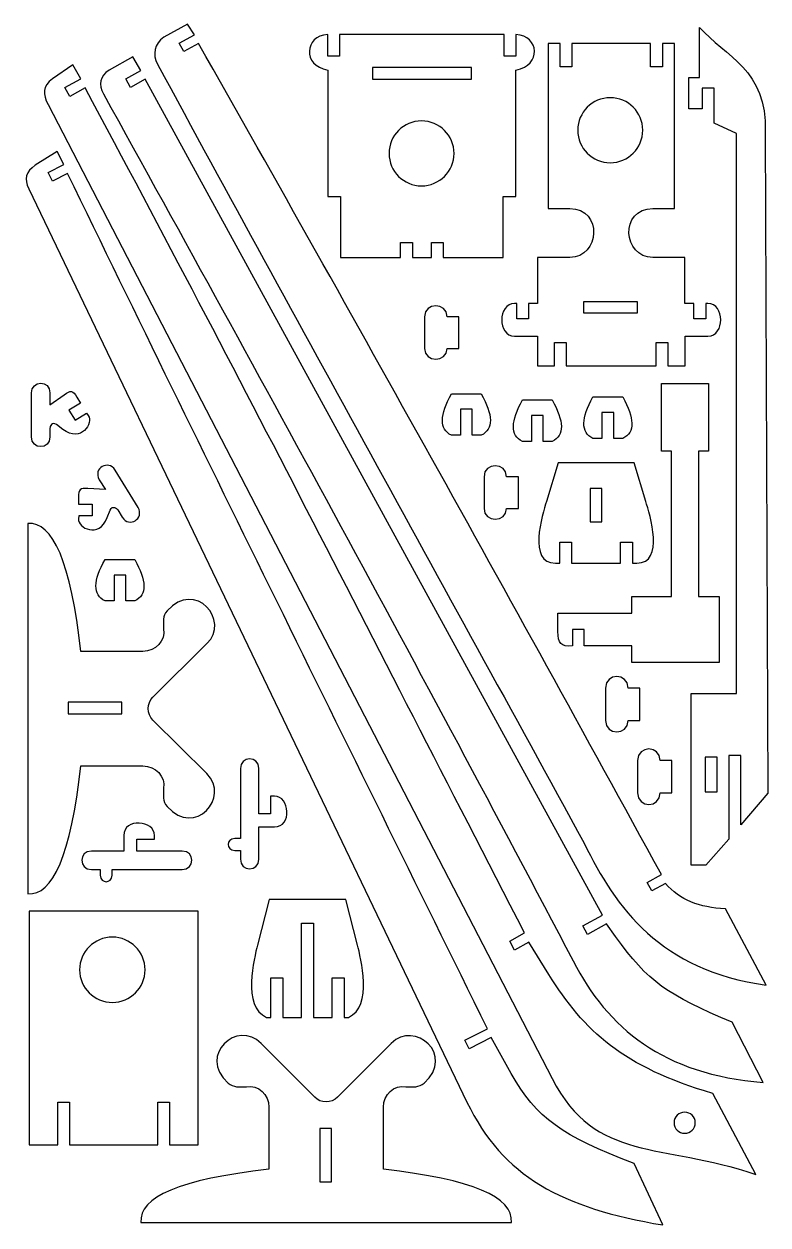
# Model space of a CAD drawing. Header units: centimetres. Extents: x -1670 to 781, y 182 to 1564.
# Drawn here: x -1613 to -1045, y 643 to 1561 of the extents above; entities that cross this region are included whole.
import ezdxf

# ---------------------------------------------------------------- set-up
doc = ezdxf.new("R2010")
doc.units = ezdxf.units.CM
doc.header["$MEASUREMENT"] = 0
doc.layers.add('Camada 1', color=3, linetype='Continuous')

msp = doc.modelspace()

# ---------------------------------------------------------------- linework, layer by layer
at = {"layer": 'Camada 1', "lineweight": 25}
for points, knots in [([(-1482.82, 1552.87), (-1482.82, 1552.87), (-1494.45, 1546.43), (-1494.45, 1546.43), (-1494.45, 1546.43), (-1494.45, 1546.43), (-1490.88, 1539.98), (-1490.88, 1539.98), (-1490.88, 1539.98), (-1490.88, 1539.98), (-1479.65, 1546.19), (-1479.65, 1546.19), (-1479.65, 1546.19), (-1360.08, 1335.2), (-1242.51, 1123.41), (-1126.21, 911.06), (-1126.21, 911.06), (-1126.21, 911.06), (-1137.03, 905.06), (-1137.03, 905.06), (-1137.03, 905.06), (-1137.03, 905.06), (-1133.46, 898.61), (-1133.46, 898.61), (-1133.46, 898.61), (-1133.46, 898.61), (-1123.12, 904.33), (-1123.12, 904.33), (-1123.12, 904.33), (-1112.21, 891.45), (-1097.46, 885.96), (-1077.24, 884.8), (-1077.24, 884.8), (-1077.24, 884.8), (-1046.2, 826.52), (-1046.2, 826.52), (-1046.2, 826.52), (-1127.18, 837.88), (-1160.61, 885.25), (-1185.21, 934.99), (-1185.21, 934.99), (-1293.96, 1134.1), (-1403.05, 1330.89), (-1511.02, 1530.35), (-1511.02, 1530.35), (-1514.97, 1537.65), (-1513.45, 1545.77), (-1506.28, 1550.9), (-1506.28, 1550.9), (-1506.28, 1550.9), (-1488.06, 1561.03), (-1488.06, 1561.03), (-1488.06, 1561.03), (-1488.06, 1561.03), (-1482.82, 1552.87), (-1482.82, 1552.87)], [0, 0, 0, 0, 0.066667, 0.066667, 0.066667, 0.066667, 0.133333, 0.133333, 0.133333, 0.133333, 0.2, 0.2, 0.2, 0.2, 0.266667, 0.266667, 0.266667, 0.266667, 0.333333, 0.333333, 0.333333, 0.333333, 0.4, 0.4, 0.4, 0.4, 0.466667, 0.466667, 0.466667, 0.466667, 0.533333, 0.533333, 0.533333, 0.533333, 0.6, 0.6, 0.6, 0.6, 0.666667, 0.666667, 0.666667, 0.666667, 0.733333, 0.733333, 0.733333, 0.733333, 0.8, 0.8, 0.8, 0.8, 0.866667, 0.866667, 0.866667, 0.866667, 1, 1, 1, 1]), ([(-1316.35, 1382.61), (-1316.35, 1382.61), (-1316.35, 1394.06), (-1316.35, 1394.06), (-1316.35, 1394.06), (-1316.35, 1394.06), (-1325.34, 1394.06), (-1325.34, 1394.06), (-1325.34, 1394.06), (-1325.34, 1394.06), (-1325.34, 1382.61), (-1325.34, 1382.61), (-1325.34, 1382.61), (-1325.34, 1382.61), (-1371.32, 1382.61), (-1371.32, 1382.61), (-1371.32, 1382.61), (-1371.32, 1382.61), (-1371.32, 1429.14), (-1371.32, 1429.14), (-1371.32, 1429.14), (-1371.32, 1429.14), (-1380.99, 1429.14), (-1380.99, 1429.14), (-1380.99, 1429.14), (-1380.99, 1429.14), (-1380.99, 1525.87), (-1380.99, 1525.87), (-1380.99, 1525.87), (-1400.65, 1529.4), (-1398.83, 1552.06), (-1380.99, 1552.94), (-1380.99, 1552.94), (-1380.99, 1552.94), (-1380.99, 1536.4), (-1380.99, 1536.4), (-1380.99, 1536.4), (-1380.99, 1536.4), (-1372, 1536.4), (-1372, 1536.4), (-1372, 1536.4), (-1372, 1536.4), (-1372, 1552.94), (-1372, 1552.94), (-1372, 1552.94), (-1372, 1552.94), (-1310.09, 1552.94), (-1310.09, 1552.94), (-1310.09, 1552.94), (-1310.09, 1552.94), (-1309.12, 1552.94), (-1309.12, 1552.94), (-1309.12, 1552.94), (-1309.12, 1552.94), (-1246.25, 1552.94), (-1246.25, 1552.94), (-1246.25, 1552.94), (-1246.25, 1552.94), (-1246.25, 1536.4), (-1246.25, 1536.4), (-1246.25, 1536.4), (-1246.25, 1536.4), (-1237.26, 1536.4), (-1237.26, 1536.4), (-1237.26, 1536.4), (-1237.26, 1536.4), (-1237.26, 1552.94), (-1237.26, 1552.94), (-1237.26, 1552.94), (-1219.42, 1552.06), (-1217.6, 1529.41), (-1237.26, 1525.88), (-1237.26, 1525.88), (-1237.26, 1525.88), (-1237.26, 1429.14), (-1237.26, 1429.14), (-1237.26, 1429.14), (-1237.26, 1429.14), (-1246.93, 1429.14), (-1246.93, 1429.14), (-1246.93, 1429.14), (-1246.93, 1429.14), (-1246.93, 1382.61), (-1246.93, 1382.61), (-1246.93, 1382.61), (-1246.93, 1382.61), (-1292.9, 1382.61), (-1292.9, 1382.61), (-1292.9, 1382.61), (-1292.9, 1382.61), (-1292.9, 1394.06), (-1292.9, 1394.06), (-1292.9, 1394.06), (-1292.9, 1394.06), (-1301.9, 1394.06), (-1301.9, 1394.06), (-1301.9, 1394.06), (-1301.9, 1394.06), (-1301.9, 1382.61), (-1301.9, 1382.61), (-1301.9, 1382.61), (-1301.9, 1382.61), (-1316.35, 1382.61), (-1316.35, 1382.61)], [0, 0, 0, 0, 0.037037, 0.037037, 0.037037, 0.037037, 0.074074, 0.074074, 0.074074, 0.074074, 0.111111, 0.111111, 0.111111, 0.111111, 0.148148, 0.148148, 0.148148, 0.148148, 0.185185, 0.185185, 0.185185, 0.185185, 0.222222, 0.222222, 0.222222, 0.222222, 0.259259, 0.259259, 0.259259, 0.259259, 0.296296, 0.296296, 0.296296, 0.296296, 0.333333, 0.333333, 0.333333, 0.333333, 0.37037, 0.37037, 0.37037, 0.37037, 0.407407, 0.407407, 0.407407, 0.407407, 0.444444, 0.444444, 0.444444, 0.444444, 0.481481, 0.481481, 0.481481, 0.481481, 0.518519, 0.518519, 0.518519, 0.518519, 0.555556, 0.555556, 0.555556, 0.555556, 0.592593, 0.592593, 0.592593, 0.592593, 0.62963, 0.62963, 0.62963, 0.62963, 0.666667, 0.666667, 0.666667, 0.666667, 0.703704, 0.703704, 0.703704, 0.703704, 0.740741, 0.740741, 0.740741, 0.740741, 0.777778, 0.777778, 0.777778, 0.777778, 0.814815, 0.814815, 0.814815, 0.814815, 0.851852, 0.851852, 0.851852, 0.851852, 0.888889, 0.888889, 0.888889, 0.888889, 0.925926, 0.925926, 0.925926, 0.925926, 1, 1, 1, 1]), ([(-1097.1, 1558.46), (-1097.1, 1558.46), (-1097.1, 1520.06), (-1097.1, 1520.06), (-1097.1, 1520.06), (-1097.1, 1520.06), (-1105.37, 1520.06), (-1105.37, 1520.06), (-1105.37, 1520.06), (-1105.37, 1520.06), (-1105.37, 1496.32), (-1105.37, 1496.32), (-1105.37, 1496.32), (-1105.37, 1496.32), (-1095.04, 1496.32), (-1095.04, 1496.32), (-1095.04, 1496.32), (-1095.04, 1496.32), (-1095.04, 1512.08), (-1095.04, 1512.08), (-1095.04, 1512.08), (-1095.04, 1512.08), (-1086.04, 1512.08), (-1086.04, 1512.08), (-1086.04, 1512.08), (-1086.04, 1512.08), (-1086.04, 1485.19), (-1086.04, 1485.19), (-1086.04, 1485.19), (-1086.04, 1485.19), (-1068.93, 1477.45), (-1068.93, 1477.45), (-1068.93, 1477.45), (-1068.93, 1477.45), (-1068.93, 1049.42), (-1068.93, 1049.42), (-1068.93, 1049.42), (-1068.93, 1049.42), (-1103.5, 1049.42), (-1103.5, 1049.42), (-1103.5, 1049.42), (-1103.5, 1049.42), (-1103.5, 918.28), (-1103.5, 918.28), (-1103.5, 918.28), (-1103.5, 918.28), (-1092.26, 918.28), (-1092.26, 918.28), (-1092.26, 918.28), (-1092.26, 918.28), (-1074.65, 938.1), (-1074.65, 938.1), (-1074.65, 938.1), (-1074.65, 938.1), (-1074.65, 1001.98), (-1074.65, 1001.98), (-1074.65, 1001.98), (-1074.65, 1001.98), (-1065.65, 1001.98), (-1065.65, 1001.98), (-1065.65, 1001.98), (-1065.65, 1001.98), (-1065.65, 949.18), (-1065.65, 949.18), (-1065.65, 949.18), (-1065.65, 949.18), (-1044.88, 973.31), (-1044.88, 973.31), (-1044.88, 973.31), (-1044.88, 973.31), (-1046.96, 1478.57), (-1046.96, 1478.57), (-1046.96, 1478.57), (-1044.85, 1525.83), (-1077.8, 1536.59), (-1097.1, 1558.46)], [0, 0, 0, 0, 0.05, 0.05, 0.05, 0.05, 0.1, 0.1, 0.1, 0.1, 0.15, 0.15, 0.15, 0.15, 0.2, 0.2, 0.2, 0.2, 0.25, 0.25, 0.25, 0.25, 0.3, 0.3, 0.3, 0.3, 0.35, 0.35, 0.35, 0.35, 0.4, 0.4, 0.4, 0.4, 0.45, 0.45, 0.45, 0.45, 0.5, 0.5, 0.5, 0.5, 0.55, 0.55, 0.55, 0.55, 0.6, 0.6, 0.6, 0.6, 0.65, 0.65, 0.65, 0.65, 0.7, 0.7, 0.7, 0.7, 0.75, 0.75, 0.75, 0.75, 0.8, 0.8, 0.8, 0.8, 0.85, 0.85, 0.85, 0.85, 0.9, 0.9, 0.9, 0.9, 1, 1, 1, 1]), ([(-1134.42, 1546.16), (-1134.42, 1546.16), (-1134.42, 1528.4), (-1134.42, 1528.4), (-1134.42, 1528.4), (-1134.42, 1528.4), (-1125.42, 1528.4), (-1125.42, 1528.4), (-1125.42, 1528.4), (-1125.42, 1528.4), (-1125.42, 1546.16), (-1125.42, 1546.16), (-1125.42, 1546.16), (-1125.42, 1546.16), (-1116.19, 1546.16), (-1116.19, 1546.16), (-1116.19, 1546.16), (-1116.19, 1546.16), (-1116.19, 1420.06), (-1116.19, 1420.06), (-1116.19, 1420.06), (-1116.19, 1420.06), (-1132.75, 1420.06), (-1132.75, 1420.06), (-1132.75, 1420.06), (-1158.28, 1420.06), (-1155.91, 1382.6), (-1132.75, 1382.6), (-1132.75, 1382.6), (-1132.75, 1382.6), (-1108.28, 1382.6), (-1108.28, 1382.6), (-1108.28, 1382.6), (-1108.28, 1382.6), (-1108.28, 1347.51), (-1108.28, 1347.51), (-1108.28, 1347.51), (-1108.28, 1347.51), (-1101.37, 1347.51), (-1101.37, 1347.51), (-1101.37, 1347.51), (-1101.37, 1347.51), (-1101.37, 1335.62), (-1101.37, 1335.62), (-1101.37, 1335.62), (-1101.37, 1335.62), (-1092.38, 1335.62), (-1092.38, 1335.62), (-1092.38, 1335.62), (-1092.38, 1335.62), (-1092.38, 1347.51), (-1092.38, 1347.51), (-1092.38, 1347.51), (-1092.38, 1347.51), (-1090.64, 1347.51), (-1090.64, 1347.51), (-1090.64, 1347.51), (-1077.81, 1347.51), (-1077.48, 1322.54), (-1090.64, 1322.54), (-1090.64, 1322.54), (-1090.64, 1322.54), (-1108.12, 1322.54), (-1108.12, 1322.54), (-1108.12, 1322.54), (-1108.12, 1322.54), (-1108.12, 1299.89), (-1108.12, 1299.89), (-1108.12, 1299.89), (-1108.12, 1299.89), (-1121.19, 1299.89), (-1121.19, 1299.89), (-1121.19, 1299.89), (-1121.19, 1299.89), (-1121.19, 1317.65), (-1121.19, 1317.65), (-1121.19, 1317.65), (-1121.19, 1317.65), (-1130.19, 1317.65), (-1130.19, 1317.65), (-1130.19, 1317.65), (-1130.19, 1317.65), (-1130.19, 1299.89), (-1130.19, 1299.89), (-1130.19, 1299.89), (-1130.19, 1299.89), (-1198.82, 1299.89), (-1198.82, 1299.89), (-1198.82, 1299.89), (-1198.82, 1299.89), (-1198.82, 1317.65), (-1198.82, 1317.65), (-1198.82, 1317.65), (-1198.82, 1317.65), (-1207.82, 1317.65), (-1207.82, 1317.65), (-1207.82, 1317.65), (-1207.82, 1317.65), (-1207.82, 1299.89), (-1207.82, 1299.89), (-1207.82, 1299.89), (-1207.82, 1299.89), (-1220.88, 1299.89), (-1220.88, 1299.89), (-1220.88, 1299.89), (-1220.88, 1299.89), (-1220.88, 1322.54), (-1220.88, 1322.54), (-1220.88, 1322.54), (-1220.88, 1322.54), (-1238.37, 1322.54), (-1238.37, 1322.54), (-1238.37, 1322.54), (-1251.53, 1322.54), (-1251.2, 1347.51), (-1238.37, 1347.51), (-1238.37, 1347.51), (-1238.37, 1347.51), (-1236.63, 1347.51), (-1236.63, 1347.51), (-1236.63, 1347.51), (-1236.63, 1347.51), (-1236.63, 1335.62), (-1236.63, 1335.62), (-1236.63, 1335.62), (-1236.63, 1335.62), (-1227.63, 1335.62), (-1227.63, 1335.62), (-1227.63, 1335.62), (-1227.63, 1335.62), (-1227.63, 1347.51), (-1227.63, 1347.51), (-1227.63, 1347.51), (-1227.63, 1347.51), (-1220.72, 1347.51), (-1220.72, 1347.51), (-1220.72, 1347.51), (-1220.72, 1347.51), (-1220.72, 1382.6), (-1220.72, 1382.6), (-1220.72, 1382.6), (-1220.72, 1382.6), (-1196.26, 1382.6), (-1196.26, 1382.6), (-1196.26, 1382.6), (-1173.09, 1382.6), (-1170.72, 1420.06), (-1196.26, 1420.06), (-1196.26, 1420.06), (-1196.26, 1420.06), (-1212.81, 1420.06), (-1212.81, 1420.06), (-1212.81, 1420.06), (-1212.81, 1420.06), (-1212.81, 1546.16), (-1212.81, 1546.16), (-1212.81, 1546.16), (-1212.81, 1546.16), (-1203.58, 1546.16), (-1203.58, 1546.16), (-1203.58, 1546.16), (-1203.58, 1546.16), (-1203.58, 1528.4), (-1203.58, 1528.4), (-1203.58, 1528.4), (-1203.58, 1528.4), (-1194.59, 1528.4), (-1194.59, 1528.4), (-1194.59, 1528.4), (-1194.59, 1528.4), (-1194.59, 1546.16), (-1194.59, 1546.16), (-1194.59, 1546.16), (-1194.59, 1546.16), (-1134.42, 1546.16), (-1134.42, 1546.16)], [0, 0, 0, 0, 0.022222, 0.022222, 0.022222, 0.022222, 0.044444, 0.044444, 0.044444, 0.044444, 0.066667, 0.066667, 0.066667, 0.066667, 0.088889, 0.088889, 0.088889, 0.088889, 0.111111, 0.111111, 0.111111, 0.111111, 0.133333, 0.133333, 0.133333, 0.133333, 0.155556, 0.155556, 0.155556, 0.155556, 0.177778, 0.177778, 0.177778, 0.177778, 0.2, 0.2, 0.2, 0.2, 0.222222, 0.222222, 0.222222, 0.222222, 0.244444, 0.244444, 0.244444, 0.244444, 0.266667, 0.266667, 0.266667, 0.266667, 0.288889, 0.288889, 0.288889, 0.288889, 0.311111, 0.311111, 0.311111, 0.311111, 0.333333, 0.333333, 0.333333, 0.333333, 0.355556, 0.355556, 0.355556, 0.355556, 0.377778, 0.377778, 0.377778, 0.377778, 0.4, 0.4, 0.4, 0.4, 0.422222, 0.422222, 0.422222, 0.422222, 0.444444, 0.444444, 0.444444, 0.444444, 0.466667, 0.466667, 0.466667, 0.466667, 0.488889, 0.488889, 0.488889, 0.488889, 0.511111, 0.511111, 0.511111, 0.511111, 0.533333, 0.533333, 0.533333, 0.533333, 0.555556, 0.555556, 0.555556, 0.555556, 0.577778, 0.577778, 0.577778, 0.577778, 0.6, 0.6, 0.6, 0.6, 0.622222, 0.622222, 0.622222, 0.622222, 0.644444, 0.644444, 0.644444, 0.644444, 0.666667, 0.666667, 0.666667, 0.666667, 0.688889, 0.688889, 0.688889, 0.688889, 0.711111, 0.711111, 0.711111, 0.711111, 0.733333, 0.733333, 0.733333, 0.733333, 0.755556, 0.755556, 0.755556, 0.755556, 0.777778, 0.777778, 0.777778, 0.777778, 0.8, 0.8, 0.8, 0.8, 0.822222, 0.822222, 0.822222, 0.822222, 0.844444, 0.844444, 0.844444, 0.844444, 0.866667, 0.866667, 0.866667, 0.866667, 0.888889, 0.888889, 0.888889, 0.888889, 0.911111, 0.911111, 0.911111, 0.911111, 0.933333, 0.933333, 0.933333, 0.933333, 0.955556, 0.955556, 0.955556, 0.955556, 1, 1, 1, 1]), ([(-1523.63, 1525.5), (-1523.63, 1525.5), (-1535.26, 1519.05), (-1535.26, 1519.05), (-1535.26, 1519.05), (-1535.26, 1519.05), (-1531.69, 1512.6), (-1531.69, 1512.6), (-1531.69, 1512.6), (-1531.69, 1512.6), (-1520.47, 1518.82), (-1520.47, 1518.82), (-1520.47, 1518.82), (-1520.47, 1518.82), (-1171.16, 880.11), (-1171.16, 880.11), (-1171.16, 880.11), (-1171.16, 880.11), (-1186.16, 871.79), (-1186.16, 871.79), (-1186.16, 871.79), (-1186.16, 871.79), (-1182.59, 865.34), (-1182.59, 865.34), (-1182.59, 865.34), (-1182.59, 865.34), (-1168.07, 873.38), (-1168.07, 873.38), (-1168.07, 873.38), (-1168.07, 873.38), (-1161.29, 863.79), (-1161.29, 863.79), (-1161.29, 863.79), (-1136.61, 828.92), (-1120.97, 818.78), (-1072.19, 798.18), (-1072.19, 798.18), (-1072.19, 798.18), (-1048.56, 752.16), (-1048.56, 752.16), (-1048.56, 752.16), (-1124.61, 758.32), (-1167.38, 793.62), (-1193.65, 845.12), (-1193.65, 845.12), (-1310.26, 1067.15), (-1430.53, 1287.7), (-1552.31, 1507.66), (-1552.31, 1507.66), (-1556.34, 1514.92), (-1555.16, 1520.72), (-1548, 1525.85), (-1548, 1525.85), (-1548, 1525.85), (-1529.78, 1535.99), (-1529.78, 1535.99), (-1529.78, 1535.99), (-1529.78, 1535.99), (-1523.63, 1525.5), (-1523.63, 1525.5)], [0, 0, 0, 0, 0.0625, 0.0625, 0.0625, 0.0625, 0.125, 0.125, 0.125, 0.125, 0.1875, 0.1875, 0.1875, 0.1875, 0.25, 0.25, 0.25, 0.25, 0.3125, 0.3125, 0.3125, 0.3125, 0.375, 0.375, 0.375, 0.375, 0.4375, 0.4375, 0.4375, 0.4375, 0.5, 0.5, 0.5, 0.5, 0.5625, 0.5625, 0.5625, 0.5625, 0.625, 0.625, 0.625, 0.625, 0.6875, 0.6875, 0.6875, 0.6875, 0.75, 0.75, 0.75, 0.75, 0.8125, 0.8125, 0.8125, 0.8125, 0.875, 0.875, 0.875, 0.875, 1, 1, 1, 1]), ([(-1569.64, 1519.18), (-1569.64, 1519.18), (-1581.81, 1512.48), (-1581.81, 1512.48), (-1581.81, 1512.48), (-1581.81, 1512.48), (-1578.06, 1505.67), (-1578.06, 1505.67), (-1578.06, 1505.67), (-1578.06, 1505.67), (-1566.32, 1512.14), (-1566.32, 1512.14), (-1566.32, 1512.14), (-1445.33, 1287.14), (-1347.99, 1093.76), (-1230.68, 866.43), (-1230.68, 866.43), (-1230.68, 866.43), (-1242.02, 860.19), (-1242.02, 860.19), (-1242.02, 860.19), (-1242.02, 860.19), (-1238.27, 853.38), (-1238.27, 853.38), (-1238.27, 853.38), (-1238.27, 853.38), (-1227.45, 859.34), (-1227.45, 859.34), (-1227.45, 859.34), (-1227.45, 859.34), (-1212.15, 834.66), (-1212.15, 834.66), (-1212.15, 834.66), (-1185.25, 791.25), (-1155.58, 764.03), (-1087.03, 743.78), (-1087.03, 743.78), (-1087.03, 743.78), (-1054.17, 681.97), (-1054.17, 681.97), (-1054.17, 681.97), (-1126.8, 706.69), (-1176.26, 690.54), (-1209.65, 755.1), (-1209.65, 755.1), (-1209.65, 755.1), (-1594.58, 1499.43), (-1594.58, 1499.43), (-1594.58, 1499.43), (-1598.6, 1507.2), (-1598.84, 1513.69), (-1591.28, 1519.07), (-1591.28, 1519.07), (-1591.28, 1519.07), (-1575.66, 1529.82), (-1575.66, 1529.82), (-1575.66, 1529.82), (-1575.66, 1529.82), (-1569.64, 1519.18), (-1569.64, 1519.18)], [0, 0, 0, 0, 0.0625, 0.0625, 0.0625, 0.0625, 0.125, 0.125, 0.125, 0.125, 0.1875, 0.1875, 0.1875, 0.1875, 0.25, 0.25, 0.25, 0.25, 0.3125, 0.3125, 0.3125, 0.3125, 0.375, 0.375, 0.375, 0.375, 0.4375, 0.4375, 0.4375, 0.4375, 0.5, 0.5, 0.5, 0.5, 0.5625, 0.5625, 0.5625, 0.5625, 0.625, 0.625, 0.625, 0.625, 0.6875, 0.6875, 0.6875, 0.6875, 0.75, 0.75, 0.75, 0.75, 0.8125, 0.8125, 0.8125, 0.8125, 0.875, 0.875, 0.875, 0.875, 1, 1, 1, 1]), ([(-1346.9, 1518.77), (-1346.9, 1518.77), (-1346.9, 1527.76), (-1346.9, 1527.76), (-1346.9, 1527.76), (-1346.9, 1527.76), (-1271.35, 1527.76), (-1271.35, 1527.76), (-1271.35, 1527.76), (-1271.35, 1527.76), (-1271.35, 1518.77), (-1271.35, 1518.77), (-1271.35, 1518.77), (-1271.35, 1518.77), (-1346.9, 1518.77), (-1346.9, 1518.77)], [0, 0, 0, 0, 0.2, 0.2, 0.2, 0.2, 0.4, 0.4, 0.4, 0.4, 0.6, 0.6, 0.6, 0.6, 1, 1, 1, 1]), ([(-1165.26, 1504.7), (-1151.56, 1504.7), (-1140.45, 1493.59), (-1140.45, 1479.89), (-1140.45, 1479.89), (-1140.45, 1466.18), (-1151.56, 1455.07), (-1165.26, 1455.07), (-1165.26, 1455.07), (-1178.97, 1455.07), (-1190.08, 1466.18), (-1190.08, 1479.89), (-1190.08, 1479.89), (-1190.08, 1493.59), (-1178.97, 1504.7), (-1165.26, 1504.7)], [0, 0, 0, 0, 0.2, 0.2, 0.2, 0.2, 0.4, 0.4, 0.4, 0.4, 0.6, 0.6, 0.6, 0.6, 1, 1, 1, 1]), ([(-1309.4, 1486.99), (-1295.7, 1486.99), (-1284.59, 1475.88), (-1284.59, 1462.17), (-1284.59, 1462.17), (-1284.59, 1448.46), (-1295.7, 1437.35), (-1309.4, 1437.35), (-1309.4, 1437.35), (-1323.11, 1437.35), (-1334.22, 1448.46), (-1334.22, 1462.17), (-1334.22, 1462.17), (-1334.22, 1475.88), (-1323.11, 1486.99), (-1309.4, 1486.99)], [0, 0, 0, 0, 0.2, 0.2, 0.2, 0.2, 0.4, 0.4, 0.4, 0.4, 0.6, 0.6, 0.6, 0.6, 1, 1, 1, 1]), ([(-1582.55, 1453.65), (-1582.55, 1453.65), (-1594.41, 1447.65), (-1594.41, 1447.65), (-1594.41, 1447.65), (-1594.41, 1447.65), (-1591.08, 1441.06), (-1591.08, 1441.06), (-1591.08, 1441.06), (-1591.08, 1441.06), (-1579.63, 1446.86), (-1579.63, 1446.86), (-1579.63, 1446.86), (-1473.97, 1228.69), (-1366.27, 1011.04), (-1259.11, 793.26), (-1259.11, 793.26), (-1259.11, 793.26), (-1276.29, 784.57), (-1276.29, 784.57), (-1276.29, 784.57), (-1276.29, 784.57), (-1272.96, 777.98), (-1272.96, 777.98), (-1272.96, 777.98), (-1272.96, 777.98), (-1256.28, 786.43), (-1256.28, 786.43), (-1256.28, 786.43), (-1256.28, 786.43), (-1240.84, 758.95), (-1240.84, 758.95), (-1240.84, 758.95), (-1221.64, 724.77), (-1202.29, 711.42), (-1146.9, 690.14), (-1146.9, 690.14), (-1146.9, 690.14), (-1125.01, 643.27), (-1125.01, 643.27), (-1125.01, 643.27), (-1202.57, 656.31), (-1247.25, 680.02), (-1274.69, 737.25), (-1274.69, 737.25), (-1274.69, 737.25), (-1609.32, 1435.09), (-1609.32, 1435.09), (-1609.32, 1435.09), (-1612.92, 1442.58), (-1611.68, 1448.25), (-1604.33, 1453.1), (-1604.33, 1453.1), (-1604.33, 1453.1), (-1587.58, 1463.59), (-1587.58, 1463.59), (-1587.58, 1463.59), (-1587.58, 1463.59), (-1582.55, 1453.65), (-1582.55, 1453.65)], [0, 0, 0, 0, 0.0625, 0.0625, 0.0625, 0.0625, 0.125, 0.125, 0.125, 0.125, 0.1875, 0.1875, 0.1875, 0.1875, 0.25, 0.25, 0.25, 0.25, 0.3125, 0.3125, 0.3125, 0.3125, 0.375, 0.375, 0.375, 0.375, 0.4375, 0.4375, 0.4375, 0.4375, 0.5, 0.5, 0.5, 0.5, 0.5625, 0.5625, 0.5625, 0.5625, 0.625, 0.625, 0.625, 0.625, 0.6875, 0.6875, 0.6875, 0.6875, 0.75, 0.75, 0.75, 0.75, 0.8125, 0.8125, 0.8125, 0.8125, 0.875, 0.875, 0.875, 0.875, 1, 1, 1, 1]), ([(-1289.88, 1337.35), (-1289.88, 1337.35), (-1280.89, 1337.35), (-1280.89, 1337.35), (-1280.89, 1337.35), (-1280.89, 1337.35), (-1280.89, 1313.17), (-1280.89, 1313.17), (-1280.89, 1313.17), (-1280.89, 1313.17), (-1289.88, 1313.17), (-1289.88, 1313.17), (-1289.88, 1313.17), (-1289.88, 1302.04), (-1307.13, 1302.05), (-1307.13, 1313.17), (-1307.13, 1313.17), (-1307.13, 1313.17), (-1307.13, 1337.35), (-1307.13, 1337.35), (-1307.13, 1337.35), (-1307.13, 1348.47), (-1289.88, 1348.48), (-1289.88, 1337.35)], [0, 0, 0, 0, 0.142857, 0.142857, 0.142857, 0.142857, 0.285714, 0.285714, 0.285714, 0.285714, 0.428571, 0.428571, 0.428571, 0.428571, 0.571429, 0.571429, 0.571429, 0.571429, 0.714286, 0.714286, 0.714286, 0.714286, 1, 1, 1, 1]), ([(-1144.66, 1340.01), (-1144.66, 1340.01), (-1144.66, 1349.01), (-1144.66, 1349.01), (-1144.66, 1349.01), (-1144.66, 1349.01), (-1185.51, 1349.01), (-1185.51, 1349.01), (-1185.51, 1349.01), (-1185.51, 1349.01), (-1185.51, 1340.01), (-1185.51, 1340.01), (-1185.51, 1340.01), (-1185.51, 1340.01), (-1144.66, 1340.01), (-1144.66, 1340.01)], [0, 0, 0, 0, 0.2, 0.2, 0.2, 0.2, 0.4, 0.4, 0.4, 0.4, 0.6, 0.6, 0.6, 0.6, 1, 1, 1, 1]), ([(-1563.9, 1261.82), (-1563.9, 1261.82), (-1565.22, 1263.7), (-1565.22, 1263.7), (-1565.22, 1263.7), (-1565.22, 1263.7), (-1573.99, 1258.37), (-1573.99, 1258.37), (-1573.99, 1258.37), (-1573.99, 1258.37), (-1578.66, 1266.06), (-1578.66, 1266.06), (-1578.66, 1266.06), (-1578.66, 1266.06), (-1569.9, 1271.39), (-1569.9, 1271.39), (-1569.9, 1271.39), (-1569.9, 1271.39), (-1572.51, 1275.8), (-1572.51, 1275.8), (-1572.51, 1275.8), (-1575.8, 1281.36), (-1577.32, 1281.14), (-1582.16, 1277.77), (-1582.16, 1277.77), (-1582.16, 1277.77), (-1593.14, 1270.14), (-1593.14, 1270.14), (-1593.14, 1270.14), (-1593.14, 1270.14), (-1593.14, 1279.09), (-1593.14, 1279.09), (-1593.14, 1279.09), (-1593.14, 1289.09), (-1607.23, 1288.86), (-1607.23, 1279.09), (-1607.23, 1279.09), (-1607.23, 1279.09), (-1607.23, 1245.46), (-1607.23, 1245.46), (-1607.23, 1245.46), (-1607.23, 1235.7), (-1593.14, 1235.46), (-1593.14, 1245.46), (-1593.14, 1245.46), (-1593.14, 1245.46), (-1593.14, 1252.19), (-1593.14, 1252.19), (-1593.14, 1252.19), (-1593.14, 1253.35), (-1591.78, 1257.32), (-1588.09, 1254.94), (-1588.09, 1254.94), (-1588.09, 1254.94), (-1583.24, 1251.27), (-1583.24, 1251.27), (-1583.24, 1251.27), (-1569.11, 1240.56), (-1559.87, 1256.44), (-1563.9, 1261.82)], [0, 0, 0, 0, 0.0625, 0.0625, 0.0625, 0.0625, 0.125, 0.125, 0.125, 0.125, 0.1875, 0.1875, 0.1875, 0.1875, 0.25, 0.25, 0.25, 0.25, 0.3125, 0.3125, 0.3125, 0.3125, 0.375, 0.375, 0.375, 0.375, 0.4375, 0.4375, 0.4375, 0.4375, 0.5, 0.5, 0.5, 0.5, 0.5625, 0.5625, 0.5625, 0.5625, 0.625, 0.625, 0.625, 0.625, 0.6875, 0.6875, 0.6875, 0.6875, 0.75, 0.75, 0.75, 0.75, 0.8125, 0.8125, 0.8125, 0.8125, 0.875, 0.875, 0.875, 0.875, 1, 1, 1, 1]), ([(-1118.51, 1123.57), (-1118.51, 1123.57), (-1148.82, 1123.57), (-1148.82, 1123.57), (-1148.82, 1123.57), (-1148.82, 1123.57), (-1148.81, 1110.76), (-1148.81, 1110.76), (-1148.81, 1110.76), (-1148.81, 1110.76), (-1205.28, 1110.86), (-1205.28, 1110.86), (-1205.28, 1110.86), (-1205.28, 1110.86), (-1205.28, 1096.88), (-1205.28, 1096.88), (-1205.28, 1096.88), (-1205.28, 1087.92), (-1203.08, 1085.02), (-1194.15, 1085.76), (-1194.15, 1085.76), (-1194.15, 1085.76), (-1194.15, 1098.43), (-1194.15, 1098.43), (-1194.15, 1098.43), (-1194.15, 1098.43), (-1185.16, 1098.43), (-1185.16, 1098.43), (-1185.16, 1098.43), (-1185.16, 1098.43), (-1185.16, 1085.76), (-1185.16, 1085.76), (-1185.16, 1085.76), (-1185.16, 1085.76), (-1148.82, 1085.76), (-1148.82, 1085.76), (-1148.82, 1085.76), (-1148.82, 1085.76), (-1148.82, 1073.02), (-1148.82, 1073.02), (-1148.82, 1073.02), (-1148.82, 1073.02), (-1082.14, 1073.02), (-1082.14, 1073.02), (-1082.14, 1073.02), (-1082.14, 1073.02), (-1082.14, 1123.57), (-1082.14, 1123.57), (-1082.14, 1123.57), (-1082.14, 1123.57), (-1097.83, 1123.57), (-1097.83, 1123.57), (-1097.83, 1123.57), (-1097.83, 1123.57), (-1097.83, 1234.65), (-1097.83, 1234.65), (-1097.83, 1234.65), (-1097.83, 1234.65), (-1090.25, 1234.65), (-1090.25, 1234.65), (-1090.25, 1234.65), (-1090.25, 1234.65), (-1090.25, 1286.38), (-1090.25, 1286.38), (-1090.25, 1286.38), (-1090.25, 1286.38), (-1126.04, 1286.38), (-1126.04, 1286.38), (-1126.04, 1286.38), (-1126.04, 1286.38), (-1126.04, 1234.65), (-1126.04, 1234.65), (-1126.04, 1234.65), (-1126.04, 1234.65), (-1118.51, 1234.65), (-1118.51, 1234.65), (-1118.51, 1234.65), (-1118.51, 1234.65), (-1118.51, 1123.57), (-1118.51, 1123.57)], [0, 0, 0, 0, 0.047619, 0.047619, 0.047619, 0.047619, 0.095238, 0.095238, 0.095238, 0.095238, 0.142857, 0.142857, 0.142857, 0.142857, 0.190476, 0.190476, 0.190476, 0.190476, 0.238095, 0.238095, 0.238095, 0.238095, 0.285714, 0.285714, 0.285714, 0.285714, 0.333333, 0.333333, 0.333333, 0.333333, 0.380952, 0.380952, 0.380952, 0.380952, 0.428571, 0.428571, 0.428571, 0.428571, 0.47619, 0.47619, 0.47619, 0.47619, 0.52381, 0.52381, 0.52381, 0.52381, 0.571429, 0.571429, 0.571429, 0.571429, 0.619048, 0.619048, 0.619048, 0.619048, 0.666667, 0.666667, 0.666667, 0.666667, 0.714286, 0.714286, 0.714286, 0.714286, 0.761905, 0.761905, 0.761905, 0.761905, 0.809524, 0.809524, 0.809524, 0.809524, 0.857143, 0.857143, 0.857143, 0.857143, 0.904762, 0.904762, 0.904762, 0.904762, 1, 1, 1, 1]), ([(-1270.65, 1246.8), (-1270.65, 1246.8), (-1263.81, 1246.8), (-1263.81, 1246.8), (-1263.81, 1246.8), (-1254.14, 1251.34), (-1254.87, 1262.35), (-1263.81, 1278.47), (-1263.81, 1278.47), (-1263.81, 1278.47), (-1286.49, 1278.47), (-1286.49, 1278.47), (-1286.49, 1278.47), (-1295.43, 1262.35), (-1296.16, 1251.34), (-1286.49, 1246.8), (-1286.49, 1246.8), (-1286.49, 1246.8), (-1279.65, 1246.8), (-1279.65, 1246.8), (-1279.65, 1246.8), (-1279.65, 1246.8), (-1279.65, 1266.58), (-1279.65, 1266.58), (-1279.65, 1266.58), (-1279.65, 1266.58), (-1270.65, 1266.58), (-1270.65, 1266.58), (-1270.65, 1266.58), (-1270.65, 1266.58), (-1270.65, 1246.8), (-1270.65, 1246.8)], [0, 0, 0, 0, 0.111111, 0.111111, 0.111111, 0.111111, 0.222222, 0.222222, 0.222222, 0.222222, 0.333333, 0.333333, 0.333333, 0.333333, 0.444444, 0.444444, 0.444444, 0.444444, 0.555556, 0.555556, 0.555556, 0.555556, 0.666667, 0.666667, 0.666667, 0.666667, 0.777778, 0.777778, 0.777778, 0.777778, 1, 1, 1, 1]), ([(-1162.62, 1244.4), (-1162.62, 1244.4), (-1155.78, 1244.4), (-1155.78, 1244.4), (-1155.78, 1244.4), (-1146.1, 1248.94), (-1146.83, 1259.95), (-1155.78, 1276.07), (-1155.78, 1276.07), (-1155.78, 1276.07), (-1178.46, 1276.07), (-1178.46, 1276.07), (-1178.46, 1276.07), (-1187.4, 1259.95), (-1188.13, 1248.94), (-1178.46, 1244.4), (-1178.46, 1244.4), (-1178.46, 1244.4), (-1171.61, 1244.4), (-1171.61, 1244.4), (-1171.61, 1244.4), (-1171.61, 1244.4), (-1171.61, 1264.17), (-1171.61, 1264.17), (-1171.61, 1264.17), (-1171.61, 1264.17), (-1162.62, 1264.17), (-1162.62, 1264.17), (-1162.62, 1264.17), (-1162.62, 1264.17), (-1162.62, 1244.4), (-1162.62, 1244.4)], [0, 0, 0, 0, 0.111111, 0.111111, 0.111111, 0.111111, 0.222222, 0.222222, 0.222222, 0.222222, 0.333333, 0.333333, 0.333333, 0.333333, 0.444444, 0.444444, 0.444444, 0.444444, 0.555556, 0.555556, 0.555556, 0.555556, 0.666667, 0.666667, 0.666667, 0.666667, 0.777778, 0.777778, 0.777778, 0.777778, 1, 1, 1, 1]), ([(-1216.44, 1242.07), (-1216.44, 1242.07), (-1209.6, 1242.07), (-1209.6, 1242.07), (-1209.6, 1242.07), (-1199.93, 1246.61), (-1200.66, 1257.62), (-1209.6, 1273.74), (-1209.6, 1273.74), (-1209.6, 1273.74), (-1232.28, 1273.74), (-1232.28, 1273.74), (-1232.28, 1273.74), (-1241.22, 1257.62), (-1241.95, 1246.61), (-1232.28, 1242.07), (-1232.28, 1242.07), (-1232.28, 1242.07), (-1225.44, 1242.07), (-1225.44, 1242.07), (-1225.44, 1242.07), (-1225.44, 1242.07), (-1225.44, 1261.85), (-1225.44, 1261.85), (-1225.44, 1261.85), (-1225.44, 1261.85), (-1216.44, 1261.85), (-1216.44, 1261.85), (-1216.44, 1261.85), (-1216.44, 1261.85), (-1216.44, 1242.07), (-1216.44, 1242.07)], [0, 0, 0, 0, 0.111111, 0.111111, 0.111111, 0.111111, 0.222222, 0.222222, 0.222222, 0.222222, 0.333333, 0.333333, 0.333333, 0.333333, 0.444444, 0.444444, 0.444444, 0.444444, 0.555556, 0.555556, 0.555556, 0.555556, 0.666667, 0.666667, 0.666667, 0.666667, 0.777778, 0.777778, 0.777778, 0.777778, 1, 1, 1, 1]), ([(-1571.35, 1182.85), (-1571.35, 1182.85), (-1571.2, 1185.14), (-1571.2, 1185.14), (-1571.2, 1185.14), (-1571.2, 1185.14), (-1560.95, 1185.16), (-1560.95, 1185.16), (-1560.95, 1185.16), (-1560.95, 1185.16), (-1560.97, 1194.16), (-1560.97, 1194.16), (-1560.97, 1194.16), (-1560.97, 1194.16), (-1571.23, 1194.13), (-1571.23, 1194.13), (-1571.23, 1194.13), (-1571.23, 1194.13), (-1571.3, 1199.26), (-1571.3, 1199.26), (-1571.3, 1199.26), (-1571.39, 1205.72), (-1569.98, 1206.33), (-1564.1, 1205.98), (-1564.1, 1205.98), (-1564.1, 1205.98), (-1550.75, 1205.19), (-1550.75, 1205.19), (-1550.75, 1205.19), (-1550.75, 1205.19), (-1555.43, 1212.83), (-1555.43, 1212.83), (-1555.43, 1212.83), (-1560.64, 1221.36), (-1548.5, 1228.52), (-1543.4, 1220.19), (-1543.4, 1220.19), (-1543.4, 1220.19), (-1525.85, 1191.5), (-1525.85, 1191.5), (-1525.85, 1191.5), (-1520.76, 1183.17), (-1532.66, 1175.61), (-1537.87, 1184.14), (-1537.87, 1184.14), (-1537.87, 1184.14), (-1541.39, 1189.89), (-1541.39, 1189.89), (-1541.39, 1189.89), (-1541.99, 1190.87), (-1545.22, 1193.55), (-1547.12, 1189.6), (-1547.12, 1189.6), (-1547.12, 1189.6), (-1549.34, 1183.93), (-1549.34, 1183.93), (-1549.34, 1183.93), (-1555.81, 1167.42), (-1571.98, 1176.15), (-1571.35, 1182.85)], [0, 0, 0, 0, 0.0625, 0.0625, 0.0625, 0.0625, 0.125, 0.125, 0.125, 0.125, 0.1875, 0.1875, 0.1875, 0.1875, 0.25, 0.25, 0.25, 0.25, 0.3125, 0.3125, 0.3125, 0.3125, 0.375, 0.375, 0.375, 0.375, 0.4375, 0.4375, 0.4375, 0.4375, 0.5, 0.5, 0.5, 0.5, 0.5625, 0.5625, 0.5625, 0.5625, 0.625, 0.625, 0.625, 0.625, 0.6875, 0.6875, 0.6875, 0.6875, 0.75, 0.75, 0.75, 0.75, 0.8125, 0.8125, 0.8125, 0.8125, 0.875, 0.875, 0.875, 0.875, 1, 1, 1, 1]), ([(-1244.42, 1215.09), (-1244.42, 1215.09), (-1235.43, 1215.09), (-1235.43, 1215.09), (-1235.43, 1215.09), (-1235.43, 1215.09), (-1235.43, 1190.91), (-1235.43, 1190.91), (-1235.43, 1190.91), (-1235.43, 1190.91), (-1244.42, 1190.91), (-1244.42, 1190.91), (-1244.42, 1190.91), (-1244.42, 1179.78), (-1261.67, 1179.79), (-1261.68, 1190.91), (-1261.68, 1190.91), (-1261.68, 1190.91), (-1261.68, 1215.09), (-1261.68, 1215.09), (-1261.68, 1215.09), (-1261.67, 1226.21), (-1244.42, 1226.22), (-1244.42, 1215.09)], [0, 0, 0, 0, 0.142857, 0.142857, 0.142857, 0.142857, 0.285714, 0.285714, 0.285714, 0.285714, 0.428571, 0.428571, 0.428571, 0.428571, 0.571429, 0.571429, 0.571429, 0.571429, 0.714286, 0.714286, 0.714286, 0.714286, 1, 1, 1, 1]), ([(-1194.78, 1149.11), (-1194.78, 1149.11), (-1194.78, 1165.17), (-1194.78, 1165.17), (-1194.78, 1165.17), (-1194.78, 1165.17), (-1203.78, 1165.17), (-1203.78, 1165.17), (-1203.78, 1165.17), (-1203.78, 1165.17), (-1203.78, 1149.11), (-1203.78, 1149.11), (-1203.78, 1149.11), (-1203.78, 1149.11), (-1207.1, 1149.11), (-1207.1, 1149.11), (-1207.1, 1149.11), (-1228.75, 1148.66), (-1217.03, 1186.35), (-1214.05, 1196.14), (-1214.05, 1196.14), (-1214.05, 1196.14), (-1205.04, 1225.73), (-1205.04, 1225.73), (-1205.04, 1225.73), (-1205.04, 1225.73), (-1147.13, 1225.73), (-1147.13, 1225.73), (-1147.13, 1225.73), (-1147.13, 1225.73), (-1138.13, 1196.14), (-1138.13, 1196.14), (-1138.13, 1196.14), (-1135.15, 1186.35), (-1123.43, 1148.66), (-1145.08, 1149.11), (-1145.08, 1149.11), (-1145.08, 1149.11), (-1148.4, 1149.11), (-1148.4, 1149.11), (-1148.4, 1149.11), (-1148.4, 1149.11), (-1148.4, 1165.17), (-1148.4, 1165.17), (-1148.4, 1165.17), (-1148.4, 1165.17), (-1157.4, 1165.17), (-1157.4, 1165.17), (-1157.4, 1165.17), (-1157.4, 1165.17), (-1157.4, 1149.11), (-1157.4, 1149.11), (-1157.4, 1149.11), (-1157.4, 1149.11), (-1194.78, 1149.11), (-1194.78, 1149.11)], [0, 0, 0, 0, 0.066667, 0.066667, 0.066667, 0.066667, 0.133333, 0.133333, 0.133333, 0.133333, 0.2, 0.2, 0.2, 0.2, 0.266667, 0.266667, 0.266667, 0.266667, 0.333333, 0.333333, 0.333333, 0.333333, 0.4, 0.4, 0.4, 0.4, 0.466667, 0.466667, 0.466667, 0.466667, 0.533333, 0.533333, 0.533333, 0.533333, 0.6, 0.6, 0.6, 0.6, 0.666667, 0.666667, 0.666667, 0.666667, 0.733333, 0.733333, 0.733333, 0.733333, 0.8, 0.8, 0.8, 0.8, 0.866667, 0.866667, 0.866667, 0.866667, 1, 1, 1, 1]), ([(-1180.59, 1180.56), (-1180.59, 1180.56), (-1180.59, 1206.15), (-1180.59, 1206.15), (-1180.59, 1206.15), (-1180.59, 1206.15), (-1171.59, 1206.15), (-1171.59, 1206.15), (-1171.59, 1206.15), (-1171.59, 1206.15), (-1171.59, 1180.56), (-1171.59, 1180.56), (-1171.59, 1180.56), (-1171.59, 1180.56), (-1180.59, 1180.56), (-1180.59, 1180.56)], [0, 0, 0, 0, 0.2, 0.2, 0.2, 0.2, 0.4, 0.4, 0.4, 0.4, 0.6, 0.6, 0.6, 0.6, 1, 1, 1, 1]), ([(-1514.48, 1046.59), (-1519.12, 1041.98), (-1519.24, 1033.88), (-1514.48, 1029.14), (-1514.48, 1029.14), (-1514.48, 1029.14), (-1473.31, 988.23), (-1473.31, 988.23), (-1473.31, 988.23), (-1455.26, 970.28), (-1482.22, 939.02), (-1503.62, 963.09), (-1503.62, 963.09), (-1507.2, 967.11), (-1506.46, 971.54), (-1506.46, 976.92), (-1506.46, 976.92), (-1504.69, 986.05), (-1512.43, 994.11), (-1522.1, 994.11), (-1522.1, 994.11), (-1522.1, 994.11), (-1569.54, 994.11), (-1569.54, 994.11), (-1569.54, 994.11), (-1577.11, 926.11), (-1590.84, 894.77), (-1610.13, 896.4), (-1610.13, 896.4), (-1610.13, 896.4), (-1610.13, 1179.34), (-1610.13, 1179.34), (-1610.13, 1179.34), (-1590.84, 1180.96), (-1577.11, 1149.63), (-1569.54, 1081.62), (-1569.54, 1081.62), (-1569.54, 1081.62), (-1522.1, 1081.62), (-1522.1, 1081.62), (-1522.1, 1081.62), (-1512.43, 1081.62), (-1504.69, 1089.68), (-1506.46, 1098.81), (-1506.46, 1098.81), (-1506.46, 1104.2), (-1507.2, 1108.62), (-1503.62, 1112.64), (-1503.62, 1112.64), (-1482.21, 1136.71), (-1454.9, 1105.09), (-1473.31, 1087.51), (-1473.31, 1087.51), (-1473.31, 1087.51), (-1514.48, 1046.59), (-1514.48, 1046.59)], [0, 0, 0, 0, 0.066667, 0.066667, 0.066667, 0.066667, 0.133333, 0.133333, 0.133333, 0.133333, 0.2, 0.2, 0.2, 0.2, 0.266667, 0.266667, 0.266667, 0.266667, 0.333333, 0.333333, 0.333333, 0.333333, 0.4, 0.4, 0.4, 0.4, 0.466667, 0.466667, 0.466667, 0.466667, 0.533333, 0.533333, 0.533333, 0.533333, 0.6, 0.6, 0.6, 0.6, 0.666667, 0.666667, 0.666667, 0.666667, 0.733333, 0.733333, 0.733333, 0.733333, 0.8, 0.8, 0.8, 0.8, 0.866667, 0.866667, 0.866667, 0.866667, 1, 1, 1, 1]), ([(-1535.22, 1120.18), (-1535.22, 1120.18), (-1528.37, 1120.18), (-1528.37, 1120.18), (-1528.37, 1120.18), (-1518.7, 1124.72), (-1519.43, 1135.73), (-1528.37, 1151.85), (-1528.37, 1151.85), (-1528.37, 1151.85), (-1551.05, 1151.85), (-1551.05, 1151.85), (-1551.05, 1151.85), (-1560, 1135.73), (-1560.73, 1124.72), (-1551.05, 1120.18), (-1551.05, 1120.18), (-1551.05, 1120.18), (-1544.21, 1120.18), (-1544.21, 1120.18), (-1544.21, 1120.18), (-1544.21, 1120.18), (-1544.21, 1139.96), (-1544.21, 1139.96), (-1544.21, 1139.96), (-1544.21, 1139.96), (-1535.22, 1139.96), (-1535.22, 1139.96), (-1535.22, 1139.96), (-1535.22, 1139.96), (-1535.22, 1120.18), (-1535.22, 1120.18)], [0, 0, 0, 0, 0.111111, 0.111111, 0.111111, 0.111111, 0.222222, 0.222222, 0.222222, 0.222222, 0.333333, 0.333333, 0.333333, 0.333333, 0.444444, 0.444444, 0.444444, 0.444444, 0.555556, 0.555556, 0.555556, 0.555556, 0.666667, 0.666667, 0.666667, 0.666667, 0.777778, 0.777778, 0.777778, 0.777778, 1, 1, 1, 1]), ([(-1151.67, 1053.61), (-1151.67, 1053.61), (-1142.68, 1053.61), (-1142.68, 1053.61), (-1142.68, 1053.61), (-1142.68, 1053.61), (-1142.68, 1028.82), (-1142.68, 1028.82), (-1142.68, 1028.82), (-1142.68, 1028.82), (-1151.67, 1028.83), (-1151.67, 1028.83), (-1151.67, 1028.83), (-1151.67, 1017.12), (-1168.92, 1017.13), (-1168.92, 1028.83), (-1168.92, 1028.83), (-1168.92, 1028.83), (-1168.92, 1053.61), (-1168.92, 1053.61), (-1168.92, 1053.61), (-1168.92, 1065.32), (-1151.67, 1065.32), (-1151.67, 1053.61)], [0, 0, 0, 0, 0.142857, 0.142857, 0.142857, 0.142857, 0.285714, 0.285714, 0.285714, 0.285714, 0.428571, 0.428571, 0.428571, 0.428571, 0.571429, 0.571429, 0.571429, 0.571429, 0.714286, 0.714286, 0.714286, 0.714286, 1, 1, 1, 1]), ([(-1579.21, 1042.78), (-1579.21, 1042.78), (-1538.36, 1042.78), (-1538.36, 1042.78), (-1538.36, 1042.78), (-1538.36, 1042.78), (-1538.36, 1033.79), (-1538.36, 1033.79), (-1538.36, 1033.79), (-1538.36, 1033.79), (-1579.21, 1033.79), (-1579.21, 1033.79), (-1579.21, 1033.79), (-1579.21, 1033.79), (-1579.21, 1042.78), (-1579.21, 1042.78)], [0, 0, 0, 0, 0.2, 0.2, 0.2, 0.2, 0.4, 0.4, 0.4, 0.4, 0.6, 0.6, 0.6, 0.6, 1, 1, 1, 1]), ([(-1127.16, 998.24), (-1127.16, 998.24), (-1118.17, 998.24), (-1118.17, 998.24), (-1118.17, 998.24), (-1118.17, 998.24), (-1118.17, 973.45), (-1118.17, 973.45), (-1118.17, 973.45), (-1118.17, 973.45), (-1127.16, 973.45), (-1127.16, 973.45), (-1127.16, 973.45), (-1127.16, 961.75), (-1144.41, 961.75), (-1144.42, 973.46), (-1144.42, 973.46), (-1144.42, 973.46), (-1144.42, 998.24), (-1144.42, 998.24), (-1144.42, 998.24), (-1144.41, 1009.94), (-1127.16, 1009.95), (-1127.16, 998.24)], [0, 0, 0, 0, 0.142857, 0.142857, 0.142857, 0.142857, 0.285714, 0.285714, 0.285714, 0.285714, 0.428571, 0.428571, 0.428571, 0.428571, 0.571429, 0.571429, 0.571429, 0.571429, 0.714286, 0.714286, 0.714286, 0.714286, 1, 1, 1, 1]), ([(-1433.61, 992.05), (-1433.61, 992.05), (-1433.61, 957.4), (-1433.61, 957.4), (-1433.61, 957.4), (-1433.61, 957.4), (-1424.62, 957.4), (-1424.62, 957.4), (-1424.62, 957.4), (-1424.62, 957.4), (-1424.62, 971), (-1424.62, 971), (-1424.62, 971), (-1424.62, 971), (-1421.67, 971), (-1421.67, 971), (-1421.67, 971), (-1410.01, 971), (-1407.96, 947.52), (-1421.67, 947.52), (-1421.67, 947.52), (-1421.67, 947.52), (-1433.61, 947.52), (-1433.61, 947.52), (-1433.61, 947.52), (-1433.61, 947.52), (-1433.61, 922.85), (-1433.61, 922.85), (-1433.61, 922.85), (-1433.61, 912.86), (-1447.71, 913.09), (-1447.71, 922.85), (-1447.71, 922.85), (-1447.71, 922.85), (-1447.71, 929.56), (-1447.71, 929.56), (-1447.71, 929.56), (-1447.71, 929.56), (-1452.03, 929.56), (-1452.03, 929.56), (-1452.03, 929.56), (-1458.54, 929.56), (-1458.76, 938.56), (-1452.03, 938.56), (-1452.03, 938.56), (-1452.03, 938.56), (-1447.71, 938.56), (-1447.71, 938.56), (-1447.71, 938.56), (-1447.71, 938.56), (-1447.71, 992.05), (-1447.71, 992.05), (-1447.71, 992.05), (-1447.71, 1001.81), (-1433.61, 1002.05), (-1433.61, 992.05)], [0, 0, 0, 0, 0.066667, 0.066667, 0.066667, 0.066667, 0.133333, 0.133333, 0.133333, 0.133333, 0.2, 0.2, 0.2, 0.2, 0.266667, 0.266667, 0.266667, 0.266667, 0.333333, 0.333333, 0.333333, 0.333333, 0.4, 0.4, 0.4, 0.4, 0.466667, 0.466667, 0.466667, 0.466667, 0.533333, 0.533333, 0.533333, 0.533333, 0.6, 0.6, 0.6, 0.6, 0.666667, 0.666667, 0.666667, 0.666667, 0.733333, 0.733333, 0.733333, 0.733333, 0.8, 0.8, 0.8, 0.8, 0.866667, 0.866667, 0.866667, 0.866667, 1, 1, 1, 1]), ([(-1092.74, 974.36), (-1092.74, 974.36), (-1092.74, 1000.88), (-1092.74, 1000.88), (-1092.74, 1000.88), (-1092.74, 1000.88), (-1083.75, 1000.88), (-1083.75, 1000.88), (-1083.75, 1000.88), (-1083.75, 1000.88), (-1083.75, 974.36), (-1083.75, 974.36), (-1083.75, 974.36), (-1083.75, 974.36), (-1092.74, 974.36), (-1092.74, 974.36)], [0, 0, 0, 0, 0.2, 0.2, 0.2, 0.2, 0.4, 0.4, 0.4, 0.4, 0.6, 0.6, 0.6, 0.6, 1, 1, 1, 1]), ([(-1554.7, 914.89), (-1554.7, 914.89), (-1561.4, 914.89), (-1561.4, 914.89), (-1561.4, 914.89), (-1571.17, 914.89), (-1571.4, 928.98), (-1561.4, 928.98), (-1561.4, 928.98), (-1561.4, 928.98), (-1536.74, 928.98), (-1536.74, 928.98), (-1536.74, 928.98), (-1536.74, 928.98), (-1536.74, 940.93), (-1536.74, 940.93), (-1536.74, 940.93), (-1536.74, 954.63), (-1513.26, 952.58), (-1513.26, 940.93), (-1513.26, 940.93), (-1513.26, 940.93), (-1513.26, 937.98), (-1513.26, 937.98), (-1513.26, 937.98), (-1513.26, 937.98), (-1526.86, 937.98), (-1526.86, 937.98), (-1526.86, 937.98), (-1526.86, 937.98), (-1526.86, 928.98), (-1526.86, 928.98), (-1526.86, 928.98), (-1526.86, 928.98), (-1492.21, 928.98), (-1492.21, 928.98), (-1492.21, 928.98), (-1482.21, 928.98), (-1482.45, 914.89), (-1492.21, 914.89), (-1492.21, 914.89), (-1492.21, 914.89), (-1545.7, 914.89), (-1545.7, 914.89), (-1545.7, 914.89), (-1545.7, 914.89), (-1545.7, 910.56), (-1545.7, 910.56), (-1545.7, 910.56), (-1545.7, 903.83), (-1554.7, 904.05), (-1554.7, 910.56), (-1554.7, 910.56), (-1554.7, 910.56), (-1554.7, 914.89), (-1554.7, 914.89)], [0, 0, 0, 0, 0.066667, 0.066667, 0.066667, 0.066667, 0.133333, 0.133333, 0.133333, 0.133333, 0.2, 0.2, 0.2, 0.2, 0.266667, 0.266667, 0.266667, 0.266667, 0.333333, 0.333333, 0.333333, 0.333333, 0.4, 0.4, 0.4, 0.4, 0.466667, 0.466667, 0.466667, 0.466667, 0.533333, 0.533333, 0.533333, 0.533333, 0.6, 0.6, 0.6, 0.6, 0.666667, 0.666667, 0.666667, 0.666667, 0.733333, 0.733333, 0.733333, 0.733333, 0.8, 0.8, 0.8, 0.8, 0.866667, 0.866667, 0.866667, 0.866667, 1, 1, 1, 1]), ([(-1400.95, 801.93), (-1400.95, 801.93), (-1415.37, 801.93), (-1415.37, 801.93), (-1415.37, 801.93), (-1415.37, 801.93), (-1415.37, 832.19), (-1415.37, 832.19), (-1415.37, 832.19), (-1415.37, 832.19), (-1424.36, 832.19), (-1424.36, 832.19), (-1424.36, 832.19), (-1424.36, 832.19), (-1424.36, 801.93), (-1424.36, 801.93), (-1424.36, 801.93), (-1424.36, 801.93), (-1427.68, 801.93), (-1427.68, 801.93), (-1427.68, 801.93), (-1446.73, 809.87), (-1437.11, 847.66), (-1434.63, 857.22), (-1434.63, 857.22), (-1434.63, 857.22), (-1425.63, 892.02), (-1425.63, 892.02), (-1425.63, 892.02), (-1425.63, 892.02), (-1367.29, 892.02), (-1367.29, 892.02), (-1367.29, 892.02), (-1367.29, 892.02), (-1358.28, 857.22), (-1358.28, 857.22), (-1358.28, 857.22), (-1355.81, 847.66), (-1346.19, 809.87), (-1365.23, 801.93), (-1365.23, 801.93), (-1365.23, 801.93), (-1368.55, 801.93), (-1368.55, 801.93), (-1368.55, 801.93), (-1368.55, 801.93), (-1368.55, 832.19), (-1368.55, 832.19), (-1368.55, 832.19), (-1368.55, 832.19), (-1377.55, 832.19), (-1377.55, 832.19), (-1377.55, 832.19), (-1377.55, 832.19), (-1377.55, 801.93), (-1377.55, 801.93), (-1377.55, 801.93), (-1377.55, 801.93), (-1391.96, 801.93), (-1391.96, 801.93), (-1391.96, 801.93), (-1391.96, 801.93), (-1391.96, 874.02), (-1391.96, 874.02), (-1391.96, 874.02), (-1391.96, 874.02), (-1400.95, 874.02), (-1400.95, 874.02), (-1400.95, 874.02), (-1400.95, 874.02), (-1400.95, 801.93), (-1400.95, 801.93)], [0, 0, 0, 0, 0.052632, 0.052632, 0.052632, 0.052632, 0.105263, 0.105263, 0.105263, 0.105263, 0.157895, 0.157895, 0.157895, 0.157895, 0.210526, 0.210526, 0.210526, 0.210526, 0.263158, 0.263158, 0.263158, 0.263158, 0.315789, 0.315789, 0.315789, 0.315789, 0.368421, 0.368421, 0.368421, 0.368421, 0.421053, 0.421053, 0.421053, 0.421053, 0.473684, 0.473684, 0.473684, 0.473684, 0.526316, 0.526316, 0.526316, 0.526316, 0.578947, 0.578947, 0.578947, 0.578947, 0.631579, 0.631579, 0.631579, 0.631579, 0.684211, 0.684211, 0.684211, 0.684211, 0.736842, 0.736842, 0.736842, 0.736842, 0.789474, 0.789474, 0.789474, 0.789474, 0.842105, 0.842105, 0.842105, 0.842105, 0.894737, 0.894737, 0.894737, 0.894737, 1, 1, 1, 1]), ([(-1578.18, 704.64), (-1578.18, 704.64), (-1578.18, 737.14), (-1578.18, 737.14), (-1578.18, 737.14), (-1578.18, 737.14), (-1587.18, 737.14), (-1587.18, 737.14), (-1587.18, 737.14), (-1587.18, 737.14), (-1587.18, 704.64), (-1587.18, 704.64), (-1587.18, 704.64), (-1587.18, 704.64), (-1609.02, 704.64), (-1609.02, 704.64), (-1609.02, 704.64), (-1609.02, 704.64), (-1609.02, 883.19), (-1609.02, 883.19), (-1609.02, 883.19), (-1609.02, 883.19), (-1480.02, 883.19), (-1480.02, 883.19), (-1480.02, 883.19), (-1480.02, 883.19), (-1480.02, 704.64), (-1480.02, 704.64), (-1480.02, 704.64), (-1480.02, 704.64), (-1501.87, 704.64), (-1501.87, 704.64), (-1501.87, 704.64), (-1501.87, 704.64), (-1501.87, 737.14), (-1501.87, 737.14), (-1501.87, 737.14), (-1501.87, 737.14), (-1510.86, 737.14), (-1510.86, 737.14), (-1510.86, 737.14), (-1510.86, 737.14), (-1510.86, 704.64), (-1510.86, 704.64), (-1510.86, 704.64), (-1510.86, 704.64), (-1578.18, 704.64), (-1578.18, 704.64)], [0, 0, 0, 0, 0.076923, 0.076923, 0.076923, 0.076923, 0.153846, 0.153846, 0.153846, 0.153846, 0.230769, 0.230769, 0.230769, 0.230769, 0.307692, 0.307692, 0.307692, 0.307692, 0.384615, 0.384615, 0.384615, 0.384615, 0.461538, 0.461538, 0.461538, 0.461538, 0.538462, 0.538462, 0.538462, 0.538462, 0.615385, 0.615385, 0.615385, 0.615385, 0.692308, 0.692308, 0.692308, 0.692308, 0.769231, 0.769231, 0.769231, 0.769231, 0.846154, 0.846154, 0.846154, 0.846154, 1, 1, 1, 1]), ([(-1545.48, 863.26), (-1531.69, 863.26), (-1520.51, 852.08), (-1520.51, 838.29), (-1520.51, 838.29), (-1520.51, 824.5), (-1531.69, 813.32), (-1545.48, 813.32), (-1545.48, 813.32), (-1559.27, 813.32), (-1570.45, 824.5), (-1570.45, 838.29), (-1570.45, 838.29), (-1570.45, 852.08), (-1559.27, 863.26), (-1545.48, 863.26)], [0, 0, 0, 0, 0.2, 0.2, 0.2, 0.2, 0.4, 0.4, 0.4, 0.4, 0.6, 0.6, 0.6, 0.6, 1, 1, 1, 1]), ([(-1390.94, 740.87), (-1386.32, 736.23), (-1378.22, 736.11), (-1373.49, 740.87), (-1373.49, 740.87), (-1373.49, 740.87), (-1332.57, 782.04), (-1332.57, 782.04), (-1332.57, 782.04), (-1314.62, 800.09), (-1283.37, 773.13), (-1307.44, 751.73), (-1307.44, 751.73), (-1311.46, 748.15), (-1315.88, 748.88), (-1321.27, 748.88), (-1321.27, 748.88), (-1330.4, 750.65), (-1338.46, 742.91), (-1338.46, 733.24), (-1338.46, 733.24), (-1338.46, 733.24), (-1338.46, 685.81), (-1338.46, 685.81), (-1338.46, 685.81), (-1270.45, 678.24), (-1239.12, 664.5), (-1240.74, 645.22), (-1240.74, 645.22), (-1240.74, 645.22), (-1523.68, 645.22), (-1523.68, 645.22), (-1523.68, 645.22), (-1525.31, 664.5), (-1493.97, 678.24), (-1425.97, 685.81), (-1425.97, 685.81), (-1425.97, 685.81), (-1425.97, 733.24), (-1425.97, 733.24), (-1425.97, 733.24), (-1425.97, 742.91), (-1434.03, 750.65), (-1443.16, 748.88), (-1443.16, 748.88), (-1448.54, 748.88), (-1452.96, 748.15), (-1456.99, 751.73), (-1456.99, 751.73), (-1481.06, 773.13), (-1449.43, 800.45), (-1431.85, 782.04), (-1431.85, 782.04), (-1431.85, 782.04), (-1390.94, 740.87), (-1390.94, 740.87)], [0, 0, 0, 0, 0.066667, 0.066667, 0.066667, 0.066667, 0.133333, 0.133333, 0.133333, 0.133333, 0.2, 0.2, 0.2, 0.2, 0.266667, 0.266667, 0.266667, 0.266667, 0.333333, 0.333333, 0.333333, 0.333333, 0.4, 0.4, 0.4, 0.4, 0.466667, 0.466667, 0.466667, 0.466667, 0.533333, 0.533333, 0.533333, 0.533333, 0.6, 0.6, 0.6, 0.6, 0.666667, 0.666667, 0.666667, 0.666667, 0.733333, 0.733333, 0.733333, 0.733333, 0.8, 0.8, 0.8, 0.8, 0.866667, 0.866667, 0.866667, 0.866667, 1, 1, 1, 1]), ([(-1108.43, 729.46), (-1103.97, 729.46), (-1100.35, 725.85), (-1100.35, 721.38), (-1100.35, 721.38), (-1100.35, 716.92), (-1103.97, 713.31), (-1108.43, 713.31), (-1108.43, 713.31), (-1112.89, 713.31), (-1116.51, 716.92), (-1116.51, 721.38), (-1116.51, 721.38), (-1116.51, 725.85), (-1112.89, 729.46), (-1108.43, 729.46)], [0, 0, 0, 0, 0.2, 0.2, 0.2, 0.2, 0.4, 0.4, 0.4, 0.4, 0.6, 0.6, 0.6, 0.6, 1, 1, 1, 1]), ([(-1387.13, 676.14), (-1387.13, 676.14), (-1387.13, 716.98), (-1387.13, 716.98), (-1387.13, 716.98), (-1387.13, 716.98), (-1378.13, 716.98), (-1378.13, 716.98), (-1378.13, 716.98), (-1378.13, 716.98), (-1378.13, 676.14), (-1378.13, 676.14), (-1378.13, 676.14), (-1378.13, 676.14), (-1387.13, 676.14), (-1387.13, 676.14)], [0, 0, 0, 0, 0.2, 0.2, 0.2, 0.2, 0.4, 0.4, 0.4, 0.4, 0.6, 0.6, 0.6, 0.6, 1, 1, 1, 1])]:
    msp.add_open_spline(points, degree=3, knots=knots, dxfattribs=at)

doc.saveas('drawing.dxf')
